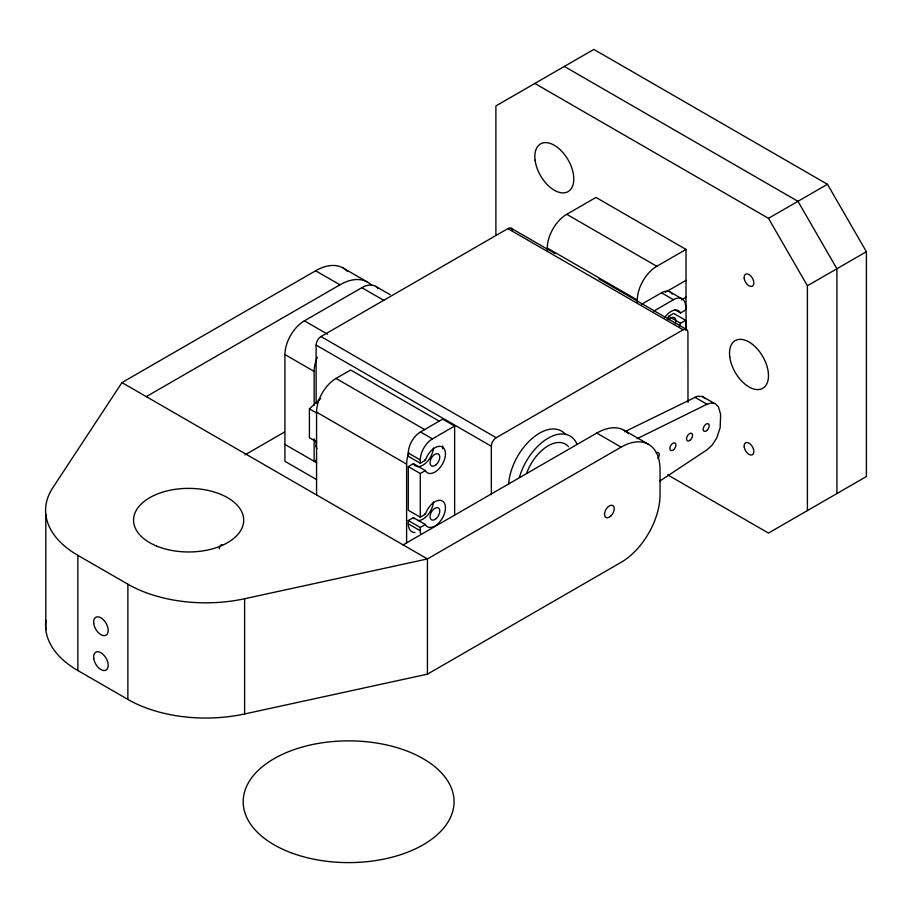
<?xml version="1.0" encoding="UTF-8"?>
<svg xmlns="http://www.w3.org/2000/svg" width="912" height="912" viewBox="0 0 912 912"><rect width="100%" height="100%" fill="white"/><g stroke="black" fill="none" stroke-linecap="round" stroke-linejoin="round"><path stroke-width="1.37" d="M45.817 629.633L45.817 514.425M547.28 250.846L547.28 248.03A27.531 15.892 -60 0 1 566.751 214.309L595.981 197.437L686.018 249.421L686.018 329.517M347.472 271.468A55.062 31.795 -60 0 0 315.632 270.773L121.969 382.584L52.771 487.795A110.135 63.589 0 0 0 77.851 555.328L77.851 670.537L127.874 699.424A110.135 63.589 0 0 0 244.61 713.959L427.432 674.162L621.106 562.339A55.062 31.795 -60 0 0 660.037 494.897L660.037 469.612A55.062 31.795 -60 0 0 621.106 447.131L596.767 433.075L403.093 544.897M316.703 441.955L309.407 437.737L309.407 408.861L320.762 398.43M659.729 481.126L706.994 449.833L712.112 445.147L716.729 438.011L720.161 427.739L720.628 414.413L718.485 406.923L715.692 404.084L702.343 396.481L697.327 396.264L624.583 431.775M146.296 396.629L339.971 284.818A55.062 31.795 -60 0 1 371.811 285.513M316.567 479.564L284.932 461.301L284.932 354.551A27.531 15.892 -60 0 1 304.403 320.83L361.836 287.679A27.531 15.892 -60 0 1 378.127 288.443M512.555 230.109A6.954 4.013 -60 0 0 507.893 228.604L320.99 336.551L496.208 437.714L683.111 329.802A6.954 4.013 -60 0 1 687.944 332.743L687.979 402.352M316.567 495.022L316.567 412.156A27.531 15.892 -60 0 1 336.038 378.434L350.641 370.01L439.447 421.287M244.986 454.871L284.464 432.083M316.578 459.887L314.138 461.301L314.138 438.82M637.317 302.83L637.317 300.014A27.531 15.892 -60 0 1 656.788 266.293L686.018 249.421M534.842 83.448L768.474 218.333L827.458 184.281L866.4 251.723L866.4 476.531L768.474 533.075L667.641 474.856M414.88 532.528A17.214 9.941 -60 0 1 408.302 523.841L408.302 520.558L420.284 527.467L425.368 524.537A14.9 8.607 -60 0 0 441.454 519.646A14.9 8.607 -60 0 0 441.454 500.563A14.9 8.607 -60 0 0 425.368 514.254L420.284 517.184L408.302 510.275L408.302 466.602L420.284 473.522L425.368 470.581A14.9 8.607 -60 0 0 441.454 465.701A14.9 8.607 -60 0 0 441.454 446.606A14.9 8.607 -60 0 0 425.368 460.298L420.284 463.228L408.302 456.319L408.302 453.036A17.214 9.941 -60 0 1 420.478 431.957L442.673 419.144L454.643 426.052L454.643 515.075M641.774 304.186L661.496 292.798A17.214 9.941 -60 0 1 672.304 294.154M665.327 292.296L686.018 280.349M420.284 463.228L420.284 459.944A17.214 9.941 -60 0 1 432.448 438.866L454.643 426.052M653.744 311.106L673.478 299.717A17.214 9.941 -60 0 1 685.642 306.74L685.642 310.023L680.557 312.964A14.9 8.607 -60 0 0 664.369 318.003M681.321 299.923L686.018 297.209M408.302 466.602L413.387 463.672A14.9 8.607 -60 0 0 424.753 463.946A14.9 8.607 -60 0 0 433.439 448.043M667.39 319.28A14.9 8.607 -60 0 0 668.587 316.339L673.672 313.397L685.642 320.306L685.642 330.167M679.372 326.2A14.9 8.607 -60 0 0 680.557 323.247L685.642 320.306M807.405 510.595L807.405 285.775L866.4 251.723M408.302 520.558L413.387 517.617L425.368 524.537M621.106 447.131L427.432 558.942L244.61 598.739A110.135 63.589 0 0 1 127.874 584.204L77.851 555.328M637.009 438.729L706.994 404.255L710.836 403.081L714.563 403.526M702.343 396.481L705.443 398.738M827.458 184.281L593.837 49.396L495.9 105.929L495.9 235.41M564.334 66.428L797.966 201.313L836.908 268.755L836.908 493.563M566.751 214.309L656.788 266.293M670.103 291.943L682.073 298.862M661.496 292.798L673.478 299.717M674.572 309.51L680.557 312.964M668.587 316.339L680.557 323.247M547.28 248.03L637.317 300.014M511.336 228.331L555.134 253.627M598.945 278.912L686.554 329.494M507.893 228.638L683.111 329.802M694.784 397.21L706.994 404.255M375.596 286.311L390.199 294.736M343.163 268.037L367.502 282.093M624.298 430.35L648.637 444.406M361.836 287.679L383.735 300.322M315.632 270.773L339.971 284.818M304.403 320.83L327.522 334.18M336.038 378.434L424.844 429.712M420.478 431.957L432.448 438.866M284.932 354.551L314.138 371.412L314.138 405.122M424.616 459.865L425.368 460.298M408.302 453.036L420.284 459.944M413.387 463.672L425.368 470.581M316.567 412.156L406.615 464.151L406.615 542.788M309.407 408.861L316.703 413.079M424.616 513.821L425.368 514.254M284.932 444.44L316.567 462.703M408.302 523.841L420.284 530.761A17.214 9.941 -60 0 0 420.751 534.352M121.969 382.584L427.432 558.942L427.432 674.162M768.474 218.333L807.405 285.775M491.34 494.566L491.34 446.253L316.122 345.089L316.122 403.355M442.673 445.991L442.673 448.818M420.284 473.522L420.284 517.184M420.284 527.467L420.284 530.761M316.122 440.302L316.122 445.979M244.61 598.739L244.61 713.959M127.874 584.204L127.874 699.424M433.439 501.999A14.9 8.607 -60 0 1 417.445 520.524M414.128 518.734A14.9 8.607 -60 0 1 413.387 517.617M508.668 484.147A43.753 25.262 -60 0 1 531.878 438.683A43.753 25.262 -60 0 1 565.554 434.534M519.418 477.341A43.753 25.262 -60 0 1 548.192 438.159A43.753 25.262 -60 0 1 576.965 444.121M316.156 345.067A6.954 4.013 -60 0 1 320.99 336.505M316.92 448.658A6.954 4.013 -60 0 1 316.156 445.968M491.374 446.23A6.954 4.013 -60 0 1 496.208 437.669M526.577 473.453A34.417 19.87 -60 0 1 568.564 446.743M656.241 452.865A4.264 2.462 -60 0 1 659.137 453.686A4.264 2.462 -60 0 1 657.894 458.314M668.986 319.679A6.886 3.979 -60 0 1 674.572 317.729A6.886 3.979 -60 0 1 675.279 323.84M219.302 548.83A10.249 5.027 66.5 0 1 222.881 544.703M596.767 433.075A55.062 31.795 -60 0 1 628.607 433.781M77.851 670.537A110.135 63.589 0 0 1 45.965 620.377M406.615 464.151A27.531 15.892 -60 0 1 408.793 452.569M314.138 371.412A27.531 15.892 -60 0 1 317.308 357.276M93.731 658.601A10.328 5.962 60 0 0 105.678 670.274A10.328 5.962 60 0 0 103.284 654.554A10.328 5.962 60 0 0 93.731 658.601M291.065 852.743A105.439 60.876 0 0 0 453.902 805.011A105.439 60.876 0 0 0 300.88 747.452A105.439 60.876 0 0 0 291.065 852.743M673.672 449.65A4.264 2.462 -60 0 0 675.028 443.038A4.264 2.462 -60 0 0 669.978 447.518A4.264 2.462 -60 0 0 673.672 449.65M690.316 440.04A4.264 2.462 -60 0 0 691.672 433.428A4.264 2.462 -60 0 0 686.622 437.908A4.264 2.462 -60 0 0 690.316 440.04M706.96 430.43A4.264 2.462 -60 0 0 708.316 423.818A4.264 2.462 -60 0 0 703.266 428.298A4.264 2.462 -60 0 0 706.96 430.43M436.175 518.586A6.886 3.979 -60 0 0 438.353 507.916A6.886 3.979 -60 0 0 430.213 515.143A6.886 3.979 -60 0 0 436.175 518.586M436.175 464.63A6.886 3.979 -60 0 0 438.353 453.959A6.886 3.979 -60 0 0 430.213 461.187A6.886 3.979 -60 0 0 436.175 464.63M610.641 516.203A6.886 3.979 -60 0 0 612.83 505.544A6.886 3.979 -60 0 0 604.679 512.761A6.886 3.979 -60 0 0 610.641 516.203M156.317 545.923A55.062 31.795 0 0 0 243.401 523.454A55.062 31.795 0 0 0 166.166 491.146A55.062 31.795 0 0 0 156.317 545.923M93.697 623.409A10.328 5.962 60 0 0 105.507 635.436A10.328 5.962 60 0 0 103.512 619.864A10.328 5.962 60 0 0 93.697 623.409M729.771 356.911A27.531 15.892 60 0 0 761.269 389.002A27.531 15.892 60 0 0 755.957 347.483A27.531 15.892 60 0 0 729.771 356.911M535.082 160.204A27.531 15.892 60 0 0 566.58 192.295A27.531 15.892 60 0 0 561.268 150.776A27.531 15.892 60 0 0 535.082 160.204M744.192 278.274A6.886 3.979 60 0 0 752.069 286.3A6.886 3.979 60 0 0 750.736 275.914A6.886 3.979 60 0 0 744.192 278.274M744.192 446.88A6.886 3.979 60 0 0 752.069 454.906A6.886 3.979 60 0 0 750.736 444.52A6.886 3.979 60 0 0 744.192 446.88"/></g></svg>
